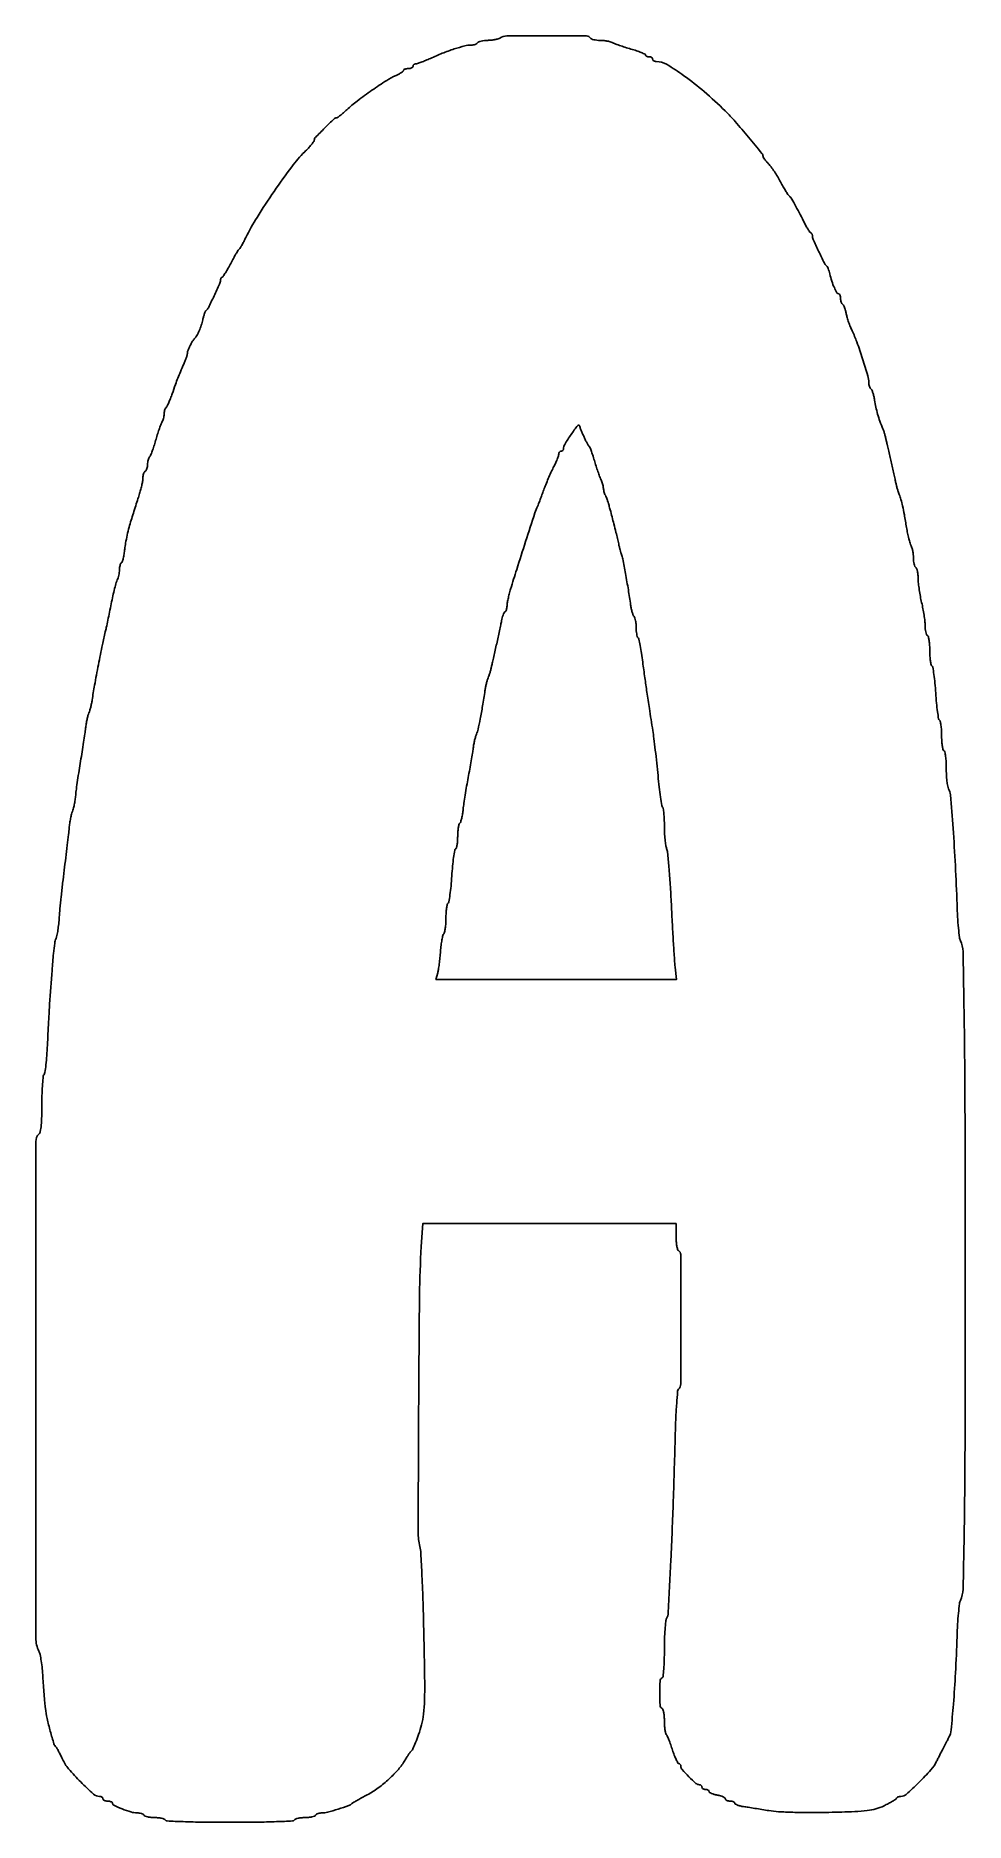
# Model space of a CAD drawing. Extents: x 0.9 to 34.4, y 0.8 to 65.3.
import ezdxf

# ---------------------------------------------------------------- set-up
doc = ezdxf.new("R2010")
doc.units = 0

msp = doc.modelspace()

# ---------------------------------------------------------------- linework, layer by layer
for points in [[(17.610667, 65.193333, -0.073529), (17.540908, 65.161599, -0.023175), (17.429175, 65.134988, -0.022588), (17.30012, 65.116499, -0.023249), (17.171163, 65.109963, 0.025054), (17.047683, 65.103258, 0.031776), (16.935087, 65.084177, 0.03319), (16.846105, 65.056869, 0.164743), (16.806333, 65.024, -0.121742), (16.773163, 64.991517, -0.048086), (16.714886, 64.964327, -0.043899), (16.643347, 64.945854, -0.041829), (16.568503, 64.939752, 0.065325), (16.341524, 64.910491, 0.014391), (15.964056, 64.798897, 0.014785), (15.533351, 64.643725, 0.014), (15.104561, 64.460732, -0.007894), (14.932093, 64.384627, -0.010133), (14.771012, 64.320378, -0.008209), (14.634927, 64.271804, -0.081788), (14.575394, 64.262, 0.085634), (14.538203, 64.255583, 0.093748), (14.50661, 64.237129, 0.100347), (14.485479, 64.20963, 0.11428), (14.478, 64.177333, -0.191087), (14.465175, 64.145001, -0.088204), (14.428258, 64.117538, -0.068025), (14.373472, 64.098906, -0.048028), (14.308667, 64.092667, 0.035971), (14.243814, 64.087995, 0.054436), (14.189075, 64.073867, 0.071241), (14.151563, 64.053199, 0.235453), (14.139333, 64.028668, -0.224342), (14.124453, 63.997173, -0.024599), (14.058503, 63.948187, -0.026279), (13.969577, 63.89523, -0.018255), (13.864167, 63.844562, 0.040091), (13.528083, 63.664563, 0.009445), (12.998435, 63.309374, 0.010192), (12.467166, 62.922016, 0.024054), (12.091846, 62.606859, -0.007347), (11.967217, 62.494901, -0.010785), (11.854138, 62.400498, -0.006407), (11.757313, 62.325158, -0.163543), (11.726095, 62.314667, 0.193166), (11.630213, 62.276189, 0.00498), (11.291969, 61.946084, 0.005203), (10.961609, 61.61027, 0.180369), (10.918185, 61.510333, -0.147018), (10.900534, 61.46121, -0.011742), (10.814975, 61.351054, -0.015092), (10.703913, 61.222893, -0.010988), (10.57314, 61.087, 0.036077), (10.106871, 60.551125, 0.010532), (9.468915, 59.66291, 0.010949), (8.855605, 58.726604, 0.025805), (8.450742, 57.996667, -0.007198), (8.375195, 57.847648, -0.009696), (8.302294, 57.71515, -0.007126), (8.237972, 57.607021, -0.096445), (8.207014, 57.573333, 0.095449), (8.174698, 57.538306, 0.004967), (8.094896, 57.406646, 0.007718), (8.003474, 57.246803, 0.005519), (7.905965, 57.065333, -0.007643), (7.80801, 56.884877, -0.010936), (7.715247, 56.728166, -0.007059), (7.633525, 56.600797, -0.142961), (7.598833, 56.571444, 0.103085), (7.574538, 56.553965, 0.062575), (7.553987, 56.524975, 0.058797), (7.540065, 56.48953, 0.064287), (7.535333, 56.452883, -0.106833), (7.507008, 56.321825, -0.004645), (7.308206, 55.894011, -0.004337), (7.100615, 55.467502, -0.117818), (7.020793, 55.372, 0.130831), (6.99515, 55.33967, 0.016427), (6.961918, 55.255871, 0.018408), (6.928769, 55.151621, 0.014316), (6.900204, 55.036112, -0.025609), (6.845511, 54.834583, -0.023638), (6.769257, 54.634116, -0.024342), (6.684232, 54.462255, -0.069436), (6.604, 54.356, 0.064096), (6.531863, 54.262548, 0.017837), (6.444026, 54.099326, 0.015962), (6.368327, 53.932556, 0.098866), (6.35, 53.840778, -0.070235), (6.34236, 53.786658, -0.010984), (6.310158, 53.683452, -0.012033), (6.266296, 53.562721, -0.010231), (6.214367, 53.437462, 0.003374), (6.091829, 53.152975, 0.007203), (6.001827, 52.931229, 0.006677), (5.914175, 52.6968, 0.002511), (5.797489, 52.366333, -0.008809), (5.735785, 52.198349, -0.010786), (5.672007, 52.043727, -0.009378), (5.613453, 51.916569, -0.072707), (5.576867, 51.862567, 0.073525), (5.54865, 51.820772, 0.035651), (5.524934, 51.760656, 0.034386), (5.508748, 51.693275, 0.041776), (5.503333, 51.628584, -0.041185), (5.497603, 51.559139, -0.023645), (5.47992, 51.476954, -0.023498), (5.454168, 51.395496, -0.035915), (5.42363, 51.328018, 0.035088), (5.384147, 51.241158, 0.006423), (5.324675, 51.074962, 0.006878), (5.260137, 50.878268, 0.006202), (5.198685, 50.673, -0.008117), (5.137847, 50.472579, -0.010451), (5.075138, 50.290598, -0.008453), (5.017231, 50.141146, -0.085038), (4.982055, 50.084567, 0.084492), (4.954603, 50.040517, 0.032611), (4.931637, 49.972026, 0.031143), (4.915929, 49.892938, 0.033463), (4.910667, 49.814397, -0.040867), (4.904406, 49.737933, -0.0433), (4.885796, 49.665024, -0.047457), (4.858521, 49.605759, -0.123387), (4.826, 49.572333, 0.121742), (4.793517, 49.539163, 0.048086), (4.766327, 49.480886, 0.043899), (4.747854, 49.409347, 0.041829), (4.741752, 49.334503, -0.040793), (4.73409, 49.238069, -0.011895), (4.706734, 49.091573, -0.011868), (4.667942, 48.927475, -0.012444), (4.621953, 48.768, 0.000006), (4.563069, 48.581373, 0.000002), (4.483059, 48.327775, 0.000002), (4.397109, 48.055343, 0.000003), (4.317937, 47.804384, 0.012625), (4.244095, 47.547923, 0.009121), (4.174272, 47.258659, 0.009222), (4.117968, 46.981141, 0.019723), (4.086967, 46.764736, -0.013684), (4.063614, 46.586399, -0.019157), (4.032338, 46.428782, -0.015788), (3.998035, 46.302768, -0.181938), (3.967232, 46.262854, 0.144287), (3.939265, 46.231642, 0.041113), (3.915983, 46.170134, 0.037725), (3.900011, 46.093029, 0.032222), (3.894667, 46.010188, -0.031125), (3.889039, 45.919864, -0.022386), (3.872015, 45.820229, -0.022727), (3.847148, 45.72654, -0.044574), (3.817555, 45.655351, 0.053046), (3.780107, 45.560791, 0.006148), (3.721692, 45.340118, 0.007339), (3.659111, 45.074999, 0.005932), (3.599498, 44.788667, -0.001928), (3.540089, 44.491407, -0.001904), (3.478143, 44.193354, -0.001868), (3.421928, 43.932763, -0.007332), (3.384297, 43.772667, 0.010909), (3.28089, 43.318162, 0.002927), (3.13662, 42.591674, 0.003064), (2.998626, 41.850413, 0.008076), (2.911627, 41.317333, -0.014225), (2.889493, 41.191468, -0.011645), (2.858903, 41.058306, -0.011816), (2.825006, 40.937114, -0.030151), (2.79317, 40.851667, 0.039315), (2.761377, 40.761311, 0.011967), (2.72746, 40.620156, 0.011903), (2.696906, 40.459621, 0.012723), (2.674789, 40.301333, -0.007201), (2.649173, 40.101964, -0.002102), (2.604058, 39.795979, -0.002111), (2.550357, 39.451887, -0.00226), (2.494924, 39.116, 0.003319), (2.439717, 38.777011, 0.002946), (2.386696, 38.423585, 0.002958), (2.342731, 38.104927, 0.009066), (2.318138, 37.888333, -0.012566), (2.297088, 37.713841, -0.012351), (2.267201, 37.539613, -0.012316), (2.233492, 37.388317, -0.045148), (2.201333, 37.295667, 0.044871), (2.169118, 37.203019, 0.012235), (2.135208, 37.051721, 0.012272), (2.105035, 36.877493, 0.012488), (2.083649, 36.703, -0.004132), (2.059138, 36.470974, -0.000955), (2.013891, 36.0807, -0.000986), (1.960038, 35.631438, -0.000964), (1.904013, 35.179, 0.002748), (1.848133, 34.714143, 0.002405), (1.794722, 34.227558, 0.002418), (1.750708, 33.787492, 0.007208), (1.726379, 33.485667, -0.009758), (1.705859, 33.246347, -0.01099), (1.676614, 33.017354, -0.010308), (1.643525, 32.824152, -0.056993), (1.61199, 32.723667, 0.070434), (1.56314, 32.55206, 0.009654), (1.519447, 32.181545, 0.006019), (1.466566, 31.568449, 0.000933), (1.378737, 30.353, 0.0032), (1.362077, 30.092517, 0.001046), (1.340774, 29.70821, 0.001042), (1.3189, 29.281361, 0.001176), (1.299711, 28.871333, -0.007097), (1.27748, 28.492423, -0.01041), (1.246273, 28.160054, -0.006122), (1.211102, 27.88391, -0.158917), (1.178554, 27.817233, 0.169219), (1.147544, 27.750334, 0.006406), (1.123546, 27.471926, 0.010901), (1.106317, 27.136828, 0.007392), (1.100667, 26.754667, -0.006623), (1.094718, 26.305572, -0.017622), (1.074938, 25.985565, -0.02017), (1.043838, 25.760484, -0.153129), (0.994833, 25.666708, 0.198773), (0.882384, 25.395469, 0.00011), (0.879177, 16.398226, 0.000172), (0.881029, 7.483172, 0.11791), (0.9923, 7.019015, -0.066778), (1.0348, 6.897584, -0.012358), (1.076966, 6.663998, -0.01306), (1.112622, 6.386435, -0.011577), (1.135464, 6.096, 0.003112), (1.154359, 5.789442, 0.002581), (1.178186, 5.463381, 0.002605), (1.203121, 5.164784, 0.007023), (1.224921, 4.953, 0.026395), (1.28693, 4.590446, 0.012202), (1.403705, 4.126496, 0.007033), (1.535452, 3.676884, 0.136539), (1.613022, 3.556, -0.084181), (1.639198, 3.523226, -0.005125), (1.699076, 3.4125, -0.007527), (1.767389, 3.278158, -0.005491), (1.839394, 3.126936, 0.067552), (2.064131, 2.775008, 0.019759), (2.499285, 2.301034, 0.01428), (2.961698, 1.861532, 0.184926), (3.179826, 1.778, -0.06754), (3.226526, 1.771663, -0.084264), (3.266111, 1.753129, -0.099627), (3.292583, 1.72562, -0.142856), (3.302, 1.693333, 0.191087), (3.314825, 1.661001, 0.088204), (3.351742, 1.633537, 0.068025), (3.406528, 1.614906, 0.048028), (3.471333, 1.608667, -0.036372), (3.536185, 1.603943, -0.054933), (3.590925, 1.589663, -0.071963), (3.628406, 1.568765, -0.233749), (3.640667, 1.543973, 0.289069), (3.692818, 1.461304, 0.015007), (3.993943, 1.328563, 0.022653), (4.307733, 1.217605, 0.073779), (4.525251, 1.185333, -0.037736), (4.607974, 1.179081, -0.041459), (4.686172, 1.160463, -0.045509), (4.74927, 1.13322, -0.130406), (4.783667, 1.100667, 0.169477), (4.824135, 1.067843, 0.031768), (4.91717, 1.040871, 0.030777), (5.03499, 1.022203, 0.023905), (5.164667, 1.016, -0.023905), (5.294343, 1.009797, -0.030777), (5.412163, 0.991129, -0.031768), (5.505198, 0.964157, -0.169477), (5.545667, 0.931333, 0.247775), (5.6113, 0.89275, 0.002335), (6.187374, 0.869107, 0.006336), (6.91129, 0.851964, 0.002751), (7.874, 0.846667, 0.002751), (8.83671, 0.851964, 0.006336), (9.560626, 0.869107, 0.002335), (10.1367, 0.89275, 0.247775), (10.202333, 0.931333, -0.169477), (10.242802, 0.964157, -0.031768), (10.335837, 0.991129, -0.030777), (10.453657, 1.009797, -0.023905), (10.583333, 1.016, 0.023905), (10.71301, 1.022203, 0.030777), (10.83083, 1.040871, 0.031768), (10.923865, 1.067843, 0.169477), (10.964333, 1.100667, -0.121742), (10.997503, 1.133149, -0.048086), (11.055781, 1.160339, -0.043899), (11.12732, 1.178812, -0.041829), (11.202163, 1.184915, 0.067138), (11.395675, 1.210572, 0.009801), (11.776939, 1.322477, 0.007485), (12.159952, 1.44943, 0.115134), (12.276667, 1.523304, -0.066887), (12.309665, 1.548913, -0.002716), (12.440832, 1.624183, -0.004709), (12.597889, 1.711235, -0.003315), (12.77608, 1.806296, 0.034625), (13.173366, 2.051331, 0.026989), (13.569246, 2.368754, 0.027566), (13.915319, 2.714503, 0.046319), (14.159851, 3.044188, -0.004771), (14.233062, 3.16223, -0.006247), (14.302325, 3.268601, -0.004698), (14.362147, 3.356217, -0.057178), (14.388999, 3.386667, 0.096383), (14.468699, 3.492656, 0.016933), (14.570569, 3.721558, 0.016756), (14.678402, 4.015734, 0.011056), (14.783388, 4.360333, 0.041352), (14.858737, 4.750102, 0.020798), (14.892167, 5.250457, 0.010132), (14.896038, 6.046683, 0.001482), (14.866364, 7.662333, 0.002529), (14.837465, 8.757327, 0.003543), (14.799774, 9.735079, 0.002129), (14.758721, 10.557527, 0.046865), (14.723366, 10.795, -0.061249), (14.662502, 11.303573, -0.00041), (14.680585, 15.762359, -0.001375), (14.711868, 19.864635, -0.013192), (14.776096, 21.611167), (14.828286, 22.436667), (19.394476, 22.436667), (23.960667, 22.436667), (23.960667, 21.975997, 0.017115), (23.966839, 21.795732, 0.023783), (23.985537, 21.635278, 0.021638), (24.012235, 21.508047, 0.194165), (24.045333, 21.463, -0.258993), (24.125924, 21.319048, -0.000693), (24.130928, 18.978929, -0.000829), (24.128824, 16.654745, -0.198246), (24.049098, 16.462965, 0.176887), (24.015545, 16.390806, 0.002976), (23.980258, 15.945855, 0.007238), (23.949475, 15.422189, 0.0047), (23.928355, 14.816198, -0.002233), (23.857242, 12.438882, -0.003093), (23.770773, 10.307953, -0.000779), (23.678754, 8.404285, -0.11418), (23.618531, 8.192649, 0.100561), (23.586527, 8.090691, 0.007784), (23.561185, 7.803933, 0.010397), (23.543256, 7.457991, 0.007747), (23.537333, 7.075812, -0.007645), (23.531432, 6.689883, -0.013017), (23.513177, 6.367767, -0.007958), (23.48755, 6.108589, -0.229599), (23.452667, 6.053667, 0.244714), (23.3823, 5.935536, 0.014309), (23.369929, 5.503333, 0.014309), (23.3823, 5.071131, 0.244714), (23.452667, 4.953, -0.184643), (23.485646, 4.909802, -0.025604), (23.512463, 4.798132, -0.02651), (23.531149, 4.656818, -0.019619), (23.537333, 4.49927, 0.015431), (23.54226, 4.339684, 0.019254), (23.557096, 4.192152, 0.0178), (23.578382, 4.071282, 0.122264), (23.60461, 4.017433, -0.072446), (23.638805, 3.9619, -0.00726), (23.698579, 3.81762, -0.009), (23.764551, 3.64248, -0.00704), (23.830029, 3.450167, 0.012336), (23.895767, 3.263588, 0.019089), (23.962547, 3.106341, 0.013999), (24.024322, 2.984054, 0.275421), (24.059085, 2.963333, -0.130414), (24.086129, 2.956158, -0.10066), (24.109169, 2.935975, -0.088514), (24.124665, 2.905785, -0.074548), (24.13, 2.8702, 0.183674), (24.176713, 2.747328, 0.014701), (24.419012, 2.490346, 0.014701), (24.675994, 2.248046, 0.183674), (24.798867, 2.201333, -0.089722), (24.834424, 2.194901, -0.095258), (24.864642, 2.176462, -0.099798), (24.88486, 2.148968, -0.109208), (24.892, 2.116667, 0.148195), (24.901785, 2.084379, 0.098894), (24.929306, 2.056871, 0.082425), (24.970447, 2.038324, 0.064853), (25.019, 2.032, -0.057319), (25.067575, 2.026413, -0.07661), (25.108694, 2.009897, -0.095581), (25.136252, 1.985459, -0.165169), (25.146, 1.956756, 0.256887), (25.16391, 1.924196, 0.037322), (25.233048, 1.887285, 0.034546), (25.328804, 1.852687, 0.023055), (25.442333, 1.825919, -0.02478), (25.555853, 1.798741, -0.036741), (25.651619, 1.762913, -0.040853), (25.720209, 1.724267, -0.248969), (25.738667, 1.689497, 0.198381), (25.751421, 1.658616, 0.08573), (25.788408, 1.632411, 0.065694), (25.843185, 1.614612, 0.045771), (25.908, 1.608667, -0.04281), (25.972827, 1.603106, -0.062487), (26.027592, 1.586408, -0.082018), (26.064695, 1.561863, -0.208625), (26.077333, 1.532893, 0.271278), (26.096191, 1.500694, 0.035912), (26.170599, 1.465719, 0.033589), (26.273179, 1.433937, 0.021974), (26.394833, 1.410622, -0.002146), (26.556709, 1.386206, -0.000718), (26.793163, 1.349154, -0.000714), (27.054812, 1.307387, -0.000816), (27.305, 1.266663, 0.025538), (27.647063, 1.228218, 0.008056), (28.161058, 1.205203, 0.007416), (28.778548, 1.196678, 0.005428), (29.464, 1.204824, 0.002989), (30.397141, 1.231629, 0.020957), (30.850891, 1.266455, 0.041365), (31.15773, 1.329037, 0.040011), (31.453667, 1.441734, 0.009681), (31.617891, 1.523754, 0.013585), (31.760936, 1.603717, 0.00983), (31.875689, 1.675113, 0.150754), (31.905222, 1.71051, -0.132784), (31.9253, 1.736374, -0.05976), (31.962738, 1.758175, -0.053148), (32.010355, 1.772995, -0.048922), (32.061389, 1.778, 0.18526), (32.253877, 1.851856, 0.011314), (32.71014, 2.281501, 0.016697), (33.139015, 2.733262, 0.067457), (33.350349, 3.048, -0.001644), (33.413455, 3.175404, -0.001288), (33.482739, 3.313245, -0.001302), (33.547876, 3.441178, -0.003191), (33.596625, 3.534833, 0.000809), (33.642147, 3.621281, 0.000485), (33.695979, 3.724156, 0.000485), (33.749363, 3.826656, 0.000844), (33.793433, 3.911825, 0.094647), (33.871743, 4.17707, 0.00449), (33.954999, 5.106168, 0.007097), (34.029781, 6.234238, 0.004656), (34.085357, 7.535333, -0.0062), (34.105976, 7.985476, -0.008345), (34.136492, 8.392319, -0.006028), (34.17167, 8.730632, -0.084413), (34.205843, 8.847667, 0.107814), (34.303244, 9.249645, 0.001947), (34.345465, 11.467843, 0.003145), (34.374338, 14.73065, 0.000658), (34.381449, 20.447, 0.000679), (34.37308, 26.304377, 0.002898), (34.343076, 29.800651, 0.00151), (34.300479, 32.248853, 0.108824), (34.206155, 32.639, -0.084734), (34.171867, 32.756058, -0.006058), (34.136637, 33.094348, -0.008382), (34.106113, 33.50119, -0.006227), (34.085542, 33.951333, 0.004681), (34.025931, 35.350601, 0.005303), (33.941961, 36.691435, 0.002111), (33.848555, 37.896285, 0.108159), (33.780063, 38.120018, -0.086278), (33.747851, 38.210957, -0.014085), (33.721635, 38.396815, -0.015153), (33.7034, 38.619641, -0.012839), (33.697333, 38.855854, 0.013411), (33.691179, 39.085244, 0.019416), (33.672463, 39.287079, 0.015468), (33.645989, 39.448832, 0.20898), (33.612667, 39.497, -0.199176), (33.579499, 39.543067, -0.019542), (33.552871, 39.680245, -0.022326), (33.534166, 39.852757, -0.015841), (33.528, 40.047333, 0.014111), (33.522519, 40.241507, 0.020272), (33.505862, 40.412732, 0.016646), (33.482255, 40.549599, 0.20613), (33.452636, 40.591917, -0.217315), (33.420591, 40.639856, -0.005748), (33.38151, 40.898834, -0.011049), (33.345141, 41.210454, -0.007213), (33.316333, 41.571333, 0.007213), (33.287525, 41.932212, 0.011049), (33.251157, 42.243833, 0.005748), (33.212076, 42.502811, 0.217315), (33.18003, 42.550749, -0.20613), (33.150412, 42.593068, -0.016646), (33.126805, 42.729934, -0.020272), (33.110148, 42.90116, -0.014111), (33.104667, 43.095333, 0.015841), (33.098501, 43.28991, 0.022326), (33.079796, 43.462421, 0.019542), (33.053168, 43.5996, 0.199176), (33.02, 43.645667, -0.164729), (32.987129, 43.685438, -0.033187), (32.959816, 43.77442, -0.031773), (32.940726, 43.887016, -0.025053), (32.934011, 44.010497, 0.026445), (32.925156, 44.165371, 0.009997), (32.897045, 44.380427, 0.009869), (32.857089, 44.6136, 0.01187), (32.810027, 44.831, -0.013022), (32.762832, 45.051472, -0.01005), (32.722511, 45.294008, -0.010185), (32.694005, 45.522217, -0.023855), (32.684349, 45.693837, 0.022039), (32.676998, 45.833538, 0.028875), (32.657348, 45.959811, 0.029079), (32.62973, 46.059507, 0.17393), (32.596667, 46.101, -0.160038), (32.563924, 46.139886, -0.035433), (32.536871, 46.223873, -0.033399), (32.518215, 46.330001, -0.026815), (32.512, 46.445812, 0.024673), (32.505938, 46.568578, 0.021711), (32.487773, 46.695567, 0.02229), (32.461266, 46.808737, 0.059219), (32.429524, 46.885316, -0.055583), (32.392601, 46.9726, -0.010709), (32.347128, 47.138372, -0.01128), (32.302369, 47.335066, -0.010191), (32.264845, 47.540333, 0.003577), (32.186596, 48.002888, 0.010469), (32.123715, 48.320138, 0.014983), (32.065624, 48.55094, 0.031275), (32.004, 48.725667, -0.020231), (31.972739, 48.808431, -0.008976), (31.937933, 48.919871, -0.008867), (31.905242, 49.039362, -0.011832), (31.880074, 49.149, 0.003564), (31.852192, 49.280384, 0.001104), (31.808408, 49.477612, 0.001104), (31.758487, 49.697881, 0.001215), (31.709147, 49.911, -0.000973), (31.659697, 50.124119, -0.000884), (31.609451, 50.344387, -0.000884), (31.565194, 50.54161, -0.002849), (31.53674, 50.673, 0.010808), (31.511162, 50.782638, 0.00812), (31.478472, 50.902129, 0.008218), (31.444029, 51.013581, 0.018639), (31.4135, 51.096333, -0.011636), (31.306697, 51.373809, -0.015465), (31.223399, 51.630982, -0.01638), (31.159915, 51.880074, -0.016327), (31.112797, 52.133056, 0.017625), (31.086134, 52.274173, 0.022975), (31.051342, 52.400909, 0.021533), (31.013841, 52.501475, 0.155545), (30.980633, 52.54022, -0.124364), (30.950938, 52.570858, -0.047198), (30.92604, 52.625437, -0.043047), (30.909048, 52.692653, -0.040415), (30.903333, 52.763234, 0.071048), (30.867199, 53.016242, 0.006523), (30.681174, 53.624588, 0.00896), (30.474387, 54.232814, 0.027663), (30.304984, 54.632421, -0.018594), (30.241009, 54.776032, -0.012464), (30.17818, 54.944495, -0.012562), (30.125424, 55.110948, -0.024093), (30.093003, 55.24719, 0.019969), (30.066239, 55.363925, 0.024774), (30.031732, 55.469878, 0.024327), (29.994862, 55.554009, 0.139786), (29.962402, 55.589599, -0.121414), (29.933575, 55.618997, -0.047966), (29.909385, 55.670639, -0.04381), (29.892886, 55.734023, -0.041796), (29.887333, 55.80033, 0.037095), (29.882658, 55.863265, 0.055821), (29.868534, 55.916393, 0.073234), (29.847853, 55.952717, 0.230722), (29.823335, 55.964667, -0.272289), (29.758492, 56.002806, -0.020726), (29.663507, 56.191676, -0.025676), (29.57084, 56.428352, -0.022375), (29.498033, 56.684333, 0.015241), (29.471031, 56.784688, 0.018895), (29.439588, 56.876156, 0.017486), (29.408077, 56.949892, 0.118334), (29.383474, 56.980667, -0.113126), (29.304196, 57.07777, -0.004226), (29.097558, 57.504524, -0.004407), (28.898985, 57.933343, -0.106615), (28.871333, 58.06155, 0.068378), (28.866298, 58.098196, 0.061179), (28.851508, 58.133642, 0.064498), (28.829657, 58.162607, 0.100233), (28.803843, 58.180111, -0.145689), (28.768785, 58.208776, -0.011249), (28.702129, 58.311962, -0.014649), (28.627752, 58.441337, -0.010639), (28.552356, 58.589333, 0.008412), (28.39358, 58.904457, 0.010084), (28.233259, 59.195348, 0.007805), (28.089015, 59.436261, 0.084946), (28.014298, 59.520667, -0.084212), (27.984172, 59.554599, -0.004384), (27.90774, 59.679475, -0.00684), (27.819812, 59.83065, -0.004909), (27.725553, 60.001843, 0.012695), (27.620659, 60.18552, 0.010709), (27.500659, 60.374529, 0.010849), (27.383712, 60.542283, 0.029302), (27.291421, 60.654314, -0.011955), (27.21555, 60.740166, -0.016223), (27.151522, 60.821416, -0.013141), (27.102945, 60.891114, -0.146638), (27.093333, 60.923182, 0.173153), (27.054, 61.033358, 0.002141), (26.568699, 61.621249, 0.006925), (26.092549, 62.177209, 0.017615), (25.727656, 62.563205, 0.0163), (24.970507, 63.262465, 0.022494), (24.244191, 63.835643, 0.022271), (23.617377, 64.24504, 0.13431), (23.245873, 64.346667, -0.062344), (23.19545, 64.352978, -0.080598), (23.152738, 64.371538, -0.098012), (23.124152, 64.399043, -0.1535), (23.114, 64.431333, 0.148195), (23.104215, 64.463621, 0.098894), (23.076694, 64.491129, 0.082425), (23.035553, 64.509676, 0.064853), (22.987, 64.516, -0.047989), (22.938344, 64.520681, -0.067494), (22.897094, 64.534653, -0.087092), (22.869151, 64.555246, -0.189866), (22.859276, 64.5795, 0.289535), (22.839173, 64.610518, 0.0104), (22.703535, 64.669678, 0.016259), (22.532711, 64.733581, 0.010334), (22.33011, 64.797318, -0.005625), (22.117013, 64.862158, -0.006331), (21.91371, 64.929369, -0.00584), (21.742282, 64.990711, -0.033815), (21.654649, 65.030152, 0.057264), (21.578116, 65.060375, 0.021235), (21.4649, 65.085603, 0.020716), (21.337911, 65.102897, 0.023486), (21.215146, 65.108667, -0.026815), (21.099334, 65.114882, -0.033399), (20.993207, 65.133538, -0.035433), (20.909219, 65.160591, -0.160038), (20.870333, 65.193333, 0.258141), (20.731484, 65.271359, 0.001679), (19.279024, 65.276238, 0.002558), (17.862375, 65.26899, 0.141815)], [(20.643376, 50.8, 0.008523), (20.698291, 50.683423, 0.010957), (20.752922, 50.578279, 0.008933), (20.801836, 50.492644, 0.08797), (20.828875, 50.461333, -0.129603), (20.855128, 50.425331, -0.005974), (20.909051, 50.28221, -0.00959), (20.968327, 50.108702, -0.006703), (21.02875, 49.911, 0.006062), (21.091198, 49.705732, 0.006723), (21.156577, 49.509038, 0.006276), (21.216666, 49.342826, 0.034347), (21.256297, 49.255982, -0.031094), (21.286819, 49.190231, -0.022909), (21.312587, 49.11417, -0.023312), (21.330351, 49.039718, -0.046934), (21.336, 48.979667, 0.044016), (21.341297, 48.919614, 0.022031), (21.357946, 48.845164, 0.021687), (21.382096, 48.769097, 0.029849), (21.410708, 48.703351, -0.030155), (21.445909, 48.622331, -0.007773), (21.492664, 48.487601, -0.007883), (21.541266, 48.331981, -0.007948), (21.584797, 48.175333, -0.000578), (21.715959, 47.670097, -0.002408), (21.793174, 47.365189, -0.00391), (21.845957, 47.145115, -0.005476), (21.889411, 46.947667, 0.008175), (21.913466, 46.841107, 0.007242), (21.941923, 46.730973, 0.00729), (21.970432, 46.632538, 0.021962), (21.993764, 46.566667, -0.049203), (22.039807, 46.410092, -0.002397), (22.138344, 45.877311, -0.004261), (22.237952, 45.295514, -0.005112), (22.321413, 44.746333, 0.017065), (22.345341, 44.610779, 0.019666), (22.377588, 44.483523, 0.019137), (22.412956, 44.378823, 0.098565), (22.445339, 44.327233, -0.115216), (22.474754, 44.276753, -0.026207), (22.49901, 44.180063, -0.025784), (22.515748, 44.062843, -0.022572), (22.521333, 43.939178, 0.019011), (22.525988, 43.816804, 0.023453), (22.539986, 43.703506, 0.022791), (22.560151, 43.611346, 0.133509), (22.584833, 43.568872, -0.145829), (22.613831, 43.516076, -0.005062), (22.661495, 43.283945, -0.009068), (22.710533, 43.005392, -0.006171), (22.75664, 42.686928, 0.001534), (22.833311, 42.120351, 0.002002), (22.907108, 41.602594, 0.00166), (22.995138, 41.015768, 0.000673), (23.118828, 40.216667, -0.007403), (23.158781, 39.933376, -0.002392), (23.209717, 39.512779, -0.002385), (23.261898, 39.044454, -0.002675), (23.307552, 38.593264, 0.004954), (23.351538, 38.177477, 0.007511), (23.398794, 37.816939, 0.003416), (23.445489, 37.512479, 0.159157), (23.473833, 37.457319, -0.166268), (23.498957, 37.406716, -0.00954), (23.51868, 37.231698, -0.013707), (23.532717, 37.018454, -0.00958), (23.537333, 36.777539, 0.01192), (23.543305, 36.527098, 0.013053), (23.561221, 36.284721, 0.012558), (23.587092, 36.078841, 0.061559), (23.618654, 35.96615, -0.07523), (23.654124, 35.824804, -0.002995), (23.701859, 35.294073, -0.005223), (23.748187, 34.662872, -0.003665), (23.78771, 33.951333, 0.00147), (23.825022, 33.221786, 0.001761), (23.86459, 32.535151, 0.001511), (23.901721, 31.956729, 0.011657), (23.926227, 31.6865), (23.97701, 31.242), (19.640968, 31.242), (15.304926, 31.242), (15.366635, 31.474833, 0.025663), (15.393032, 31.600053, 0.006927), (15.421873, 31.800932, 0.006995), (15.448301, 32.030227, 0.007197), (15.468022, 32.258, -0.012049), (15.4889, 32.474643, -0.016), (15.518904, 32.6703, -0.013307), (15.553007, 32.829696, -0.133657), (15.585517, 32.888767, 0.141814), (15.615935, 32.946192, 0.017215), (15.640475, 33.088356, 0.019324), (15.657646, 33.263249, 0.014807), (15.663333, 33.45527, -0.014455), (15.668816, 33.644868, -0.020688), (15.685471, 33.812239, -0.017225), (15.709099, 33.945868, -0.204734), (15.738697, 33.987917, 0.217315), (15.770742, 34.035856, 0.005748), (15.809824, 34.294834, 0.011049), (15.846192, 34.606454, 0.007213), (15.875, 34.967333, -0.007213), (15.903808, 35.328212, -0.011049), (15.940176, 35.639833, -0.005748), (15.979258, 35.898811, -0.217315), (16.011303, 35.946749, 0.192746), (16.040747, 35.986595, 0.022231), (16.064529, 36.097557, 0.024193), (16.081171, 36.237588, 0.017481), (16.086667, 36.39473, -0.017638), (16.092298, 36.554313, -0.021914), (16.109245, 36.701848, -0.020891), (16.133616, 36.8221, -0.130981), (16.163528, 36.876567, 0.115546), (16.195955, 36.931578, 0.016785), (16.23073, 37.057727, 0.018255), (16.261898, 37.212351, 0.014726), (16.284365, 37.380333, -0.009972), (16.310632, 37.592016, -0.003635), (16.355979, 37.890715, -0.003603), (16.41032, 38.216772, -0.004298), (16.466403, 38.523333, 0.002682), (16.522358, 38.8237, 0.002517), (16.576318, 39.131081, 0.002504), (16.621444, 39.404216, 0.008662), (16.646705, 39.581667, -0.013939), (16.668463, 39.723746, -0.012275), (16.6989, 39.870592, -0.012428), (16.732903, 40.001685, -0.035987), (16.765077, 40.089667, 0.050627), (16.82271, 40.262795, 0.006954), (16.90069, 40.635442, 0.007402), (16.985006, 41.105277, 0.004669), (17.070171, 41.656, -0.013754), (17.091983, 41.781866, -0.011277), (17.121992, 41.915027, -0.011438), (17.155156, 42.036232, -0.029324), (17.186206, 42.121667, 0.020764), (17.2179, 42.204436, 0.009236), (17.253069, 42.315871, 0.009124), (17.286009, 42.435362, 0.012188), (17.31126, 42.545, -0.003758), (17.339681, 42.678671, -0.001067), (17.385871, 42.886048, -0.001075), (17.439034, 43.120006, -0.001138), (17.492213, 43.349333, 0.002746), (17.544983, 43.58027, 0.002501), (17.596919, 43.819067, 0.002501), (17.64121, 44.032999, 0.0081), (17.667597, 44.175618, -0.0219), (17.690904, 44.284678, -0.026673), (17.722522, 44.384181, -0.026834), (17.757312, 44.463216, -0.138095), (17.789355, 44.498115, 0.123798), (17.818284, 44.527897, 0.047349), (17.842544, 44.580806, 0.043194), (17.859099, 44.645925, 0.040677), (17.864667, 44.714255, -0.043439), (17.872739, 44.806995, -0.009706), (17.903248, 44.963058, -0.010003), (17.94573, 45.14249, -0.009519), (17.996008, 45.323091, -0.004307), (18.213297, 46.0276, -0.001513), (18.536978, 47.035263, -0.000661), (18.873597, 48.067764, -0.023752), (18.962955, 48.302333, 0.009342), (19.001142, 48.394502, 0.002342), (19.059909, 48.546279, 0.002391), (19.125479, 48.720507, 0.002405), (19.189245, 48.895, -0.009232), (19.261531, 49.084735, -0.00565), (19.353419, 49.305898, -0.005663), (19.449397, 49.522916, -0.010025), (19.534133, 49.699333, 0.010187), (19.607864, 49.852967, 0.01248), (19.670184, 49.999503, 0.01099), (19.716466, 50.124282, 0.082651), (19.726979, 50.186167, -0.078462), (19.733501, 50.226595, -0.0903), (19.7521, 50.260912, -0.100408), (19.779682, 50.283856, -0.124063), (19.812, 50.292, 0.092233), (19.844321, 50.298013, 0.096083), (19.871796, 50.315218, 0.099372), (19.890183, 50.340884, 0.106288), (19.896667, 50.371041, -0.137856), (19.943999, 50.53945, -0.013841), (20.173505, 50.893098, -0.012486), (20.412846, 51.222536, -0.612023), (20.475484, 51.211079, 0.019717), (20.496993, 51.148465, 0.004354), (20.539003, 51.042992, 0.004521), (20.589755, 50.921867, 0.004339)]]:
    msp.add_lwpolyline(points, format="xyb", close=True)

doc.saveas('drawing.dxf')
